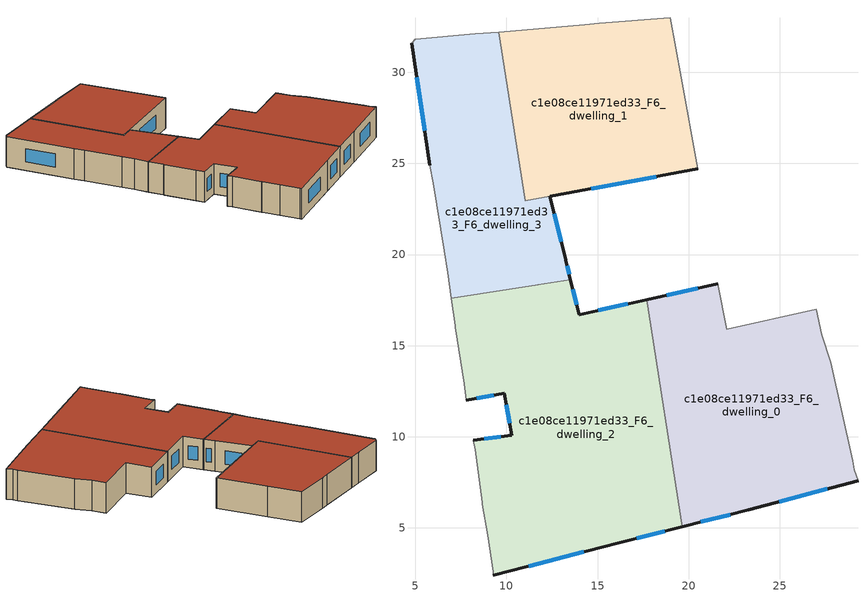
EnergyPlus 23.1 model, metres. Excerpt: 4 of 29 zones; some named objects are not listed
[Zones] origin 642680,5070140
c1e08ce11971ed33_F6_dwelling_0
 floor to c1e08ce11971ed33_F5_dwelling_0 (EU_floor_Construction): 29.3,7.59 29.1,8.19 29,8.69 27.8,14.09 27.3,15.59 27,16.99 22.09,15.89 21.59,18.4 17.7,17.53 19.65,5.06 23.29,5.99 z18
 wall outside (EU_wall_Construction): 29.3,7.59 23.29,5.99 19.65,5.06 / 17.7,17.53 21.59,18.4 z18:21
 wall adiabatic (EU_wall_Construction): 21.59,18.4 22.09,15.89 27,16.99 27.3,15.59 27.8,14.09 29,8.69 29.1,8.19 29.3,7.59 z18:21
 wall to c1e08ce11971ed33_F6_dwelling_2 (EU_wall_Construction): 19.65,5.06 17.7,17.53 z18:21
 window (EU_Window_Construction): 27.61,7.14 24.97,6.44 / 22.27,5.73 20.67,5.32 / 18.79,17.77 20.5,18.15 z18.84:20.16
 roof outside (EU_roof_Construction): 27,16.99 27.3,15.59 27.8,14.09 29,8.69 29.1,8.19 29.3,7.59 23.29,5.99 19.65,5.06 17.7,17.53 21.59,18.4 22.09,15.89 z21
c1e08ce11971ed33_F6_dwelling_1
 floor to c1e08ce11971ed33_F5_dwelling_1 (EU_floor_Construction): 20.49,24.7 19.6,29.71 19,33.01 15.09,32.71 14.29,32.61 9.57,32.22 11.02,22.95 z18
 wall outside (EU_wall_Construction): 20.49,24.7 12.39,23.2 z18:21
 wall adiabatic (EU_wall_Construction): 9.57,32.22 14.29,32.61 15.09,32.71 19,33.01 19.6,29.71 20.49,24.7 z18:21
 wall to c1e08ce11971ed33_F6_dwelling_3 (EU_wall_Construction): 12.39,23.2 11.02,22.95 9.57,32.22 z18:21
 window (EU_Window_Construction): 18.22,24.28 14.66,23.62 z18.84:20.16
 roof outside (EU_roof_Construction): 19,33.01 19.6,29.71 20.49,24.7 11.02,22.95 9.57,32.22 14.29,32.61 15.09,32.71 z21
c1e08ce11971ed33_F6_dwelling_2
 floor to c1e08ce11971ed33_F5_dwelling_2 (EU_floor_Construction): 19.65,5.06 17.7,17.53 13.99,16.7 13.51,18.62 6.97,17.61 7.18,16.1 7.18,16 7.68,12.9 7.78,12 9.88,12.4 10.28,10.09 8.18,9.79 8.28,9.29 8.68,6.39 8.68,6.29 8.98,4.59 9.28,2.59 9.28,2.39 16.19,4.19 z18
 wall outside (EU_wall_Construction): 13.51,18.62 13.99,16.7 17.7,17.53 / 19.65,5.06 16.19,4.19 9.28,2.39 / 8.18,9.79 10.28,10.09 9.88,12.4 7.78,12 z18:21
 wall adiabatic (EU_wall_Construction): 9.28,2.39 9.28,2.59 8.98,4.59 8.68,6.29 8.68,6.39 8.28,9.29 8.18,9.79 / 7.78,12 7.68,12.9 7.18,16 7.18,16.1 6.97,17.61 z18:21
 wall to c1e08ce11971ed33_F6_dwelling_3 (EU_wall_Construction): 6.97,17.61 11.73,18.35 13.51,18.62 z18:21
 window (EU_Window_Construction): 13.65,18.08 13.86,17.24 / 15.03,16.93 16.66,17.3 / 18.68,4.82 17.16,4.43 / 14.25,3.68 11.21,2.89 / 8.77,9.88 9.69,10.01 / 10.17,10.74 10,11.75 / 9.29,12.28 8.37,12.11 z18.84:20.16
 roof outside (EU_roof_Construction): 17.7,17.53 19.65,5.06 16.19,4.19 9.28,2.39 9.28,2.59 8.98,4.59 8.68,6.29 8.68,6.39 8.28,9.29 8.18,9.79 10.28,10.09 9.88,12.4 7.78,12 7.68,12.9 7.18,16 7.18,16.1 6.97,17.61 13.51,18.62 13.99,16.7 z21
c1e08ce11971ed33_F6_dwelling_3
 floor to c1e08ce11971ed33_F5_dwelling_3 (EU_floor_Construction): 13.51,18.63 13.25,19.69 13.24,19.74 12.39,23.2 11.02,22.95 9.57,32.22 8.29,32.11 4.99,31.81 4.79,31.61 5.78,24.91 5.98,23.9 6.58,20.2 6.78,19 6.97,17.61 z18
 wall outside (EU_wall_Construction): 5.78,24.91 4.79,31.61 / 12.39,23.2 13.24,19.74 13.25,19.69 13.51,18.63 z18:21; 13.51,18.62,21 13.51,18.63,18 13.51,18.62,18
 wall adiabatic (EU_wall_Construction): 6.97,17.61 6.78,19 6.58,20.2 5.98,23.9 5.78,24.91 / 4.79,31.61 4.99,31.81 8.29,32.11 9.57,32.22 z18:21
 window (EU_Window_Construction): 5.5,26.78 5.07,29.73 / 12.63,22.23 13,20.71 / 13.33,19.39 13.44,18.93 z18.84:20.16
 roof outside (EU_roof_Construction): 9.57,32.22 11.02,22.95 12.39,23.2 13.24,19.74 13.25,19.69 13.51,18.62 11.73,18.35 6.97,17.61 6.78,19 6.58,20.2 5.98,23.9 5.78,24.91 4.79,31.61 4.99,31.81 8.29,32.11 z21
[Building]
EU S2 Campaign: North Axis=0; Terrain=City; Solar Distribution=FullExterior
[Site:Location]
Lyon-Bron: Latitude=45.75; Longitude=5; Time Zone=1; Elevation=198
[SizingPeriod:WeatherFileDays]
AnnualSizingPeriod: Begin Month=1; Begin Day of Month=1; End Month=12; End Day of Month=31; Day of Week for Start Day=Monday; Use Weather File Daylight Saving Period=No; Use Weather File Rain and Snow Indicators=No
[MATERIAL]
EU_InternalMass_Material: Roughness=MediumRough; Thickness=0.1; Conductivity=1; Density=1800; Specific Heat=900; Thermal Absorptance=0.9; Solar Absorptance=0.7; Visible Absorptance=0.7
[MATERIAL:NOMASS] Roughness=MediumRough; Thermal Absorptance=0.9; Solar Absorptance=0.7; Visible Absorptance=0.7
Name | Thermal Resistance
EU_wall_NoMass | 0.776494
EU_roof_NoMass | 0.486893
EU_floor_NoMass | 0.421597
[WINDOWMATERIAL:SIMPLEGLAZINGSYSTEM]
EU_Window_SimpleGlazing: UFactor=4.24961; Solar Heat Gain Coefficient=0.83; Visible Transmittance=0.83
[CONSTRUCTION]
EU_wall_Construction: EU_wall_NoMass
EU_roof_Construction: EU_roof_NoMass
EU_floor_Construction: EU_floor_NoMass
EU_InternalMass_Construction: EU_InternalMass_Material
EU_Window_Construction: EU_Window_SimpleGlazing
[ZONE] Type=1; Multiplier=1; Ceiling Height=autocalculate; Floor Area=autocalculate; Part of Total Floor Area=Yes
Name | Volume
c1e08ce11971ed33_F6_dwelling_0 | 313.87
c1e08ce11971ed33_F6_dwelling_1 | 254.951
c1e08ce11971ed33_F6_dwelling_2 | 437.046
c1e08ce11971ed33_F6_dwelling_3 | 228.051
[INTERNALMASS] Construction=EU_InternalMass_Construction
Name | Zone or ZoneList | Surface Area
c1e08ce11971ed33_F6_dwelling_0_EU_InternalMass | c1e08ce11971ed33_F6_dwelling_0 | 104.623
c1e08ce11971ed33_F6_dwelling_1_EU_InternalMass | c1e08ce11971ed33_F6_dwelling_1 | 84.9856
c1e08ce11971ed33_F6_dwelling_2_EU_InternalMass | c1e08ce11971ed33_F6_dwelling_2 | 145.691
c1e08ce11971ed33_F6_dwelling_3_EU_InternalMass | c1e08ce11971ed33_F6_dwelling_3 | 76.0239
[OTHEREQUIPMENT] Fuel Type=Electricity; Design Level Calculation Method=Watts/Area; Power per Zone Floor Area=1; Fraction Latent=0; Fraction Radiant=0; Fraction Lost=0; Carbon Dioxide Generation Rate=0; EndUse Subcategory=EU_Step8_InternalGains
Name | Zone or ZoneList or Space or SpaceList | Schedule
EU_Step8_InternalGain_c1e08ce11971ed33_F6_dwelling_0_f000 | c1e08ce11971ed33_F6_dwelling_0 | EU_Step8_GainSchedule_c1e08ce11971ed33_F6_dwelling_0_f000
EU_Step8_InternalGain_c1e08ce11971ed33_F6_dwelling_1_f000 | c1e08ce11971ed33_F6_dwelling_1 | EU_Step8_GainSchedule_c1e08ce11971ed33_F6_dwelling_1_f000
EU_Step8_InternalGain_c1e08ce11971ed33_F6_dwelling_2_f000 | c1e08ce11971ed33_F6_dwelling_2 | EU_Step8_GainSchedule_c1e08ce11971ed33_F6_dwelling_2_f000
EU_Step8_InternalGain_c1e08ce11971ed33_F6_dwelling_3_f000 | c1e08ce11971ed33_F6_dwelling_3 | EU_Step8_GainSchedule_c1e08ce11971ed33_F6_dwelling_3_f000
[ZONEVENTILATION:DESIGNFLOWRATE] Schedule=EU_AlwaysOn; Design Flow Rate Calculation Method=AirChanges/Hour; Air Changes per Hour=0.693814; Ventilation Type=Natural; Fan Pressure Rise=0; Fan Total Efficiency=1; Constant Term Coefficient=1; Temperature Term Coefficient=0; Velocity Term Coefficient=0; Velocity Squared Term Coefficient=0; Minimum Indoor Temperature=-100; Maximum Indoor Temperature=100; Delta Temperature=-100; Minimum Outdoor Temperature=-100; Maximum Outdoor Temperature=100; Maximum Wind Speed=40
Name | Zone or ZoneList or Space or SpaceList
EU_ConstantAir_c1e08ce11971ed33_F6_dwelling_0 | c1e08ce11971ed33_F6_dwelling_0
EU_ConstantAir_c1e08ce11971ed33_F6_dwelling_1 | c1e08ce11971ed33_F6_dwelling_1
EU_ConstantAir_c1e08ce11971ed33_F6_dwelling_2 | c1e08ce11971ed33_F6_dwelling_2
EU_ConstantAir_c1e08ce11971ed33_F6_dwelling_3 | c1e08ce11971ed33_F6_dwelling_3
[HVACTEMPLATE:ZONE:IDEALLOADSAIRSYSTEM] System Availability Schedule=EU_AlwaysOn; Maximum Heating Supply Air Temperature=50; Minimum Cooling Supply Air Temperature=13; Maximum Heating Supply Air Humidity Ratio=0.0156; Minimum Cooling Supply Air Humidity Ratio=0.0077; Heating Limit=NoLimit; Cooling Limit=NoLimit; Heating Availability Schedule=EU_AlwaysOn; Cooling Availability Schedule=EU_CoolingOff; Dehumidification Control Type=ConstantSensibleHeatRatio; Cooling Sensible Heat Ratio=0.7; Dehumidification Setpoint=60; Humidification Control Type=None; Humidification Setpoint=30; Outdoor Air Method=None; Outdoor Air Flow Rate per Person=0.00944; Outdoor Air Flow Rate per Zone Floor Area=0; Outdoor Air Flow Rate per Zone=0; Demand Controlled Ventilation Type=None; Outdoor Air Economizer Type=NoEconomizer; Heat Recovery Type=None; Sensible Heat Recovery Effectiveness=0.7; Latent Heat Recovery Effectiveness=0.65
Name | Template Thermostat
c1e08ce11971ed33_F6_dwelling_0 | EU_HeatOnly_c1e08ce11971ed33_F6_dwelling_0
c1e08ce11971ed33_F6_dwelling_1 | EU_HeatOnly_c1e08ce11971ed33_F6_dwelling_1
c1e08ce11971ed33_F6_dwelling_2 | EU_HeatOnly_c1e08ce11971ed33_F6_dwelling_2
c1e08ce11971ed33_F6_dwelling_3 | EU_HeatOnly_c1e08ce11971ed33_F6_dwelling_3
[SIZING:ZONE] Zone Cooling Design Supply Air Temperature Input Method=SupplyAirTemperature; Zone Cooling Design Supply Air Temperature=13; Zone Heating Design Supply Air Temperature Input Method=SupplyAirTemperature; Zone Heating Design Supply Air Temperature=50; Zone Cooling Design Supply Air Humidity Ratio=0.008; Zone Heating Design Supply Air Humidity Ratio=0.008; Cooling Design Air Flow Method=DesignDay; Cooling Design Air Flow Rate=0; Cooling Minimum Air Flow per Zone Floor Area=0.000762; Cooling Minimum Air Flow=0; Cooling Minimum Air Flow Fraction=0.2; Heating Design Air Flow Method=DesignDay; Heating Design Air Flow Rate=0; Heating Maximum Air Flow per Zone Floor Area=0.002032; Heating Maximum Air Flow=0.141576; Heating Maximum Air Flow Fraction=0.3; Account for Dedicated Outdoor Air System=No; Dedicated Outdoor Air System Control Strategy=NeutralSupplyAir; Dedicated Outdoor Air Low Setpoint Temperature for Design=autosize; Dedicated Outdoor Air High Setpoint Temperature for Design=autosize; Zone Load Sizing Method=Sensible Load Only No Latent Load; Zone Latent Cooling Design Supply Air Humidity Ratio Input Method=HumidityRatioDifference; Zone Cooling Design Supply Air Humidity Ratio Difference=0.005; Zone Latent Heating Design Supply Air Humidity Ratio Input Method=HumidityRatioDifference; Zone Humidification Design Supply Air Humidity Ratio Difference=0.005
c1e08ce11971ed33_F6_dwelling_0; c1e08ce11971ed33_F6_dwelling_1; c1e08ce11971ed33_F6_dwelling_2; c1e08ce11971ed33_F6_dwelling_3
[SCHEDULE:CONSTANT]
Name | Hourly Value
EU_AlwaysOn | 1
EU_CoolingOff | 0
[SCHEDULE:FILE] Column Number=1; Rows to Skip at Top=0; Number of Hours of Data=8760; Column Separator=Comma; Interpolate to Timestep=No; Minutes per Item=60; Adjust Schedule for Daylight Savings=Yes
Name | File
EU_Step8_GainSchedule_c1e08ce11971ed33_F6_dwelling_0_f000 | ../../schedules/c1e08ce11971ed33/c1e08ce11971ed33_F6_dwelling_0_f000_gain.csv
EU_Step8_GainSchedule_c1e08ce11971ed33_F6_dwelling_1_f000 | ../../schedules/c1e08ce11971ed33/c1e08ce11971ed33_F6_dwelling_1_f000_gain.csv
EU_Step8_GainSchedule_c1e08ce11971ed33_F6_dwelling_2_f000 | ../../schedules/c1e08ce11971ed33/c1e08ce11971ed33_F6_dwelling_2_f000_gain.csv
EU_Step8_GainSchedule_c1e08ce11971ed33_F6_dwelling_3_f000 | ../../schedules/c1e08ce11971ed33/c1e08ce11971ed33_F6_dwelling_3_f000_gain.csv
